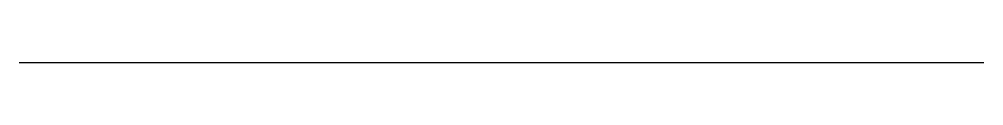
# Model space of a CAD drawing. Extents: x 0 to 32, y 5 to 5.
import ezdxf

# ---------------------------------------------------------------- set-up
doc = ezdxf.new("R2010")
doc.units = 0
doc.layers.add('6', color=6, linetype='CONTINUOUS')

msp = doc.modelspace()

# ---------------------------------------------------------------- linework, layer by layer
at = {"layer": '6', "color": 0}
msp.add_line((0, 5), (32, 5), dxfattribs=at)

doc.saveas('drawing.dxf')
